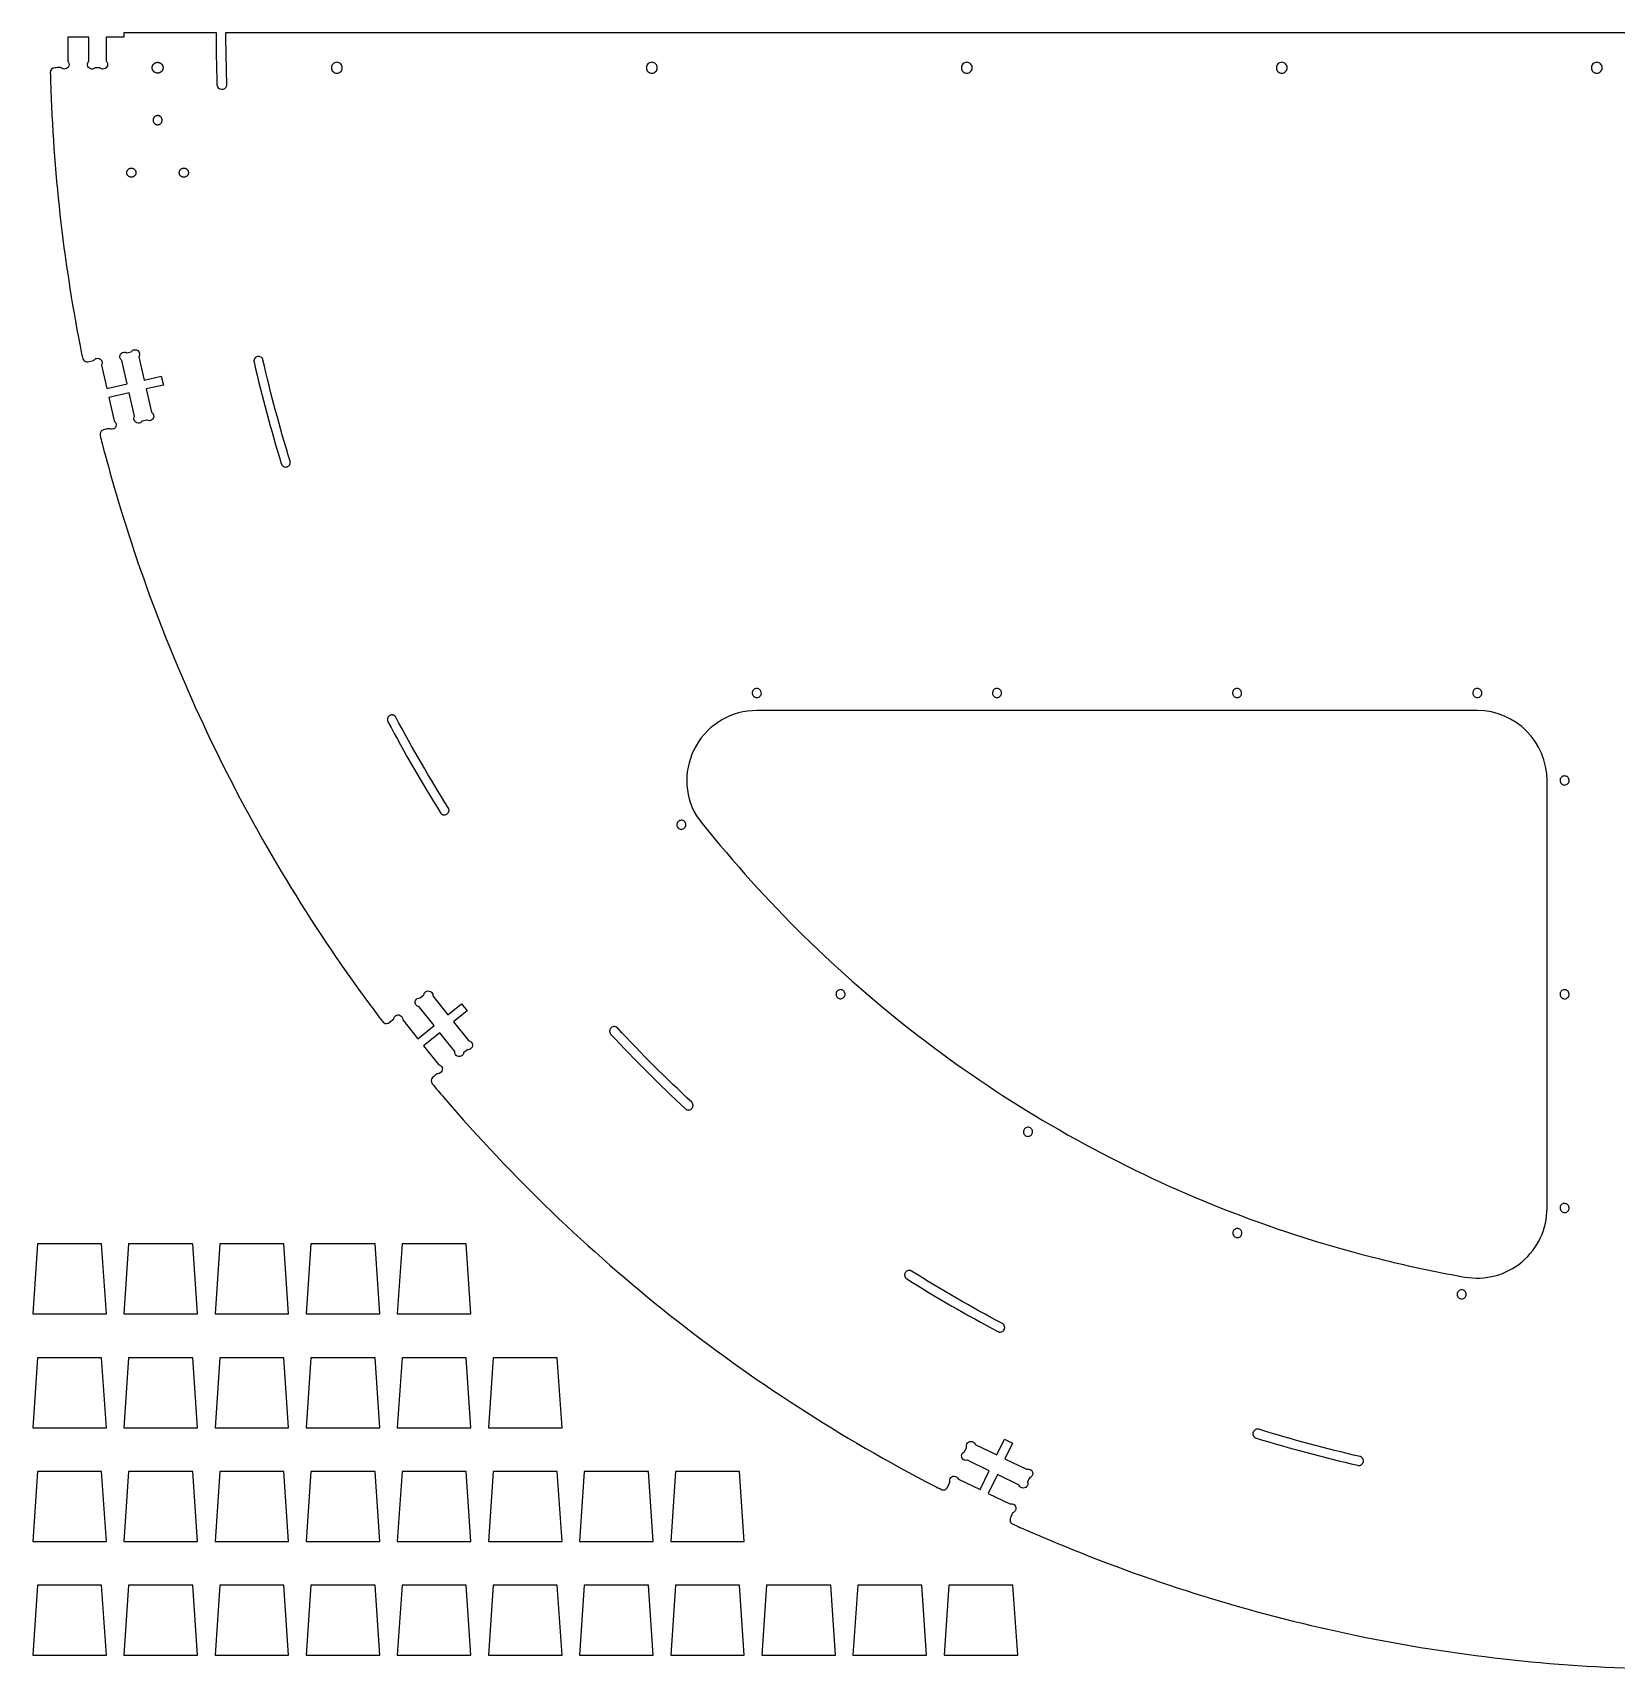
# Model space of a CAD drawing. Extents: x 1.2 to 94.3, y 0.6 to 47.4.
# Drawn here: x 1.22 to 46.46, y 0.61 to 47.39 of the extents above; entities that cross this region are included whole.
import ezdxf

# ---------------------------------------------------------------- set-up
doc = ezdxf.new("R2010")
doc.units = 0
for name, color, linetype in [('THRUCUT_ENDWALL', 18, 'CONTINUOUS'), ('THRUCUT_OPTIONAL_FIXED_WIN', 150, 'CONTINUOUS'), ('THRUCUT_RIB_WEDGES_TAB_AND', 3, 'CONTINUOUS')]:
    doc.layers.add(name, color=color, linetype=linetype)

msp = doc.modelspace()

# ---------------------------------------------------------------- linework, layer by layer
at = {"layer": 'THRUCUT_ENDWALL'}
msp.add_lwpolyline([(85.786, 47.389, 0), (46.257, 47.389, 0), (6.728, 47.389, 0.003936), (6.731, 47.086, 0.000999), (6.755, 45.892, -0.420627), (6.628, 45.762, -0.404519), (6.493, 45.892, -0.00387), (6.474, 46.645, -0.00391), (6.467, 47.389), (3.821, 47.389), (3.821, 47.259), (3.321, 47.259), (3.321, 46.573, 0.08601), (3.332, 46.555, -0.186349), (3.359, 46.478, -0.284949), (3.284, 46.363, -0.285005), (3.148, 46.38, -0.066648), (3.143, 46.385, 0.145329), (3.138, 46.389), (3.005, 46.389, 0.08601), (2.988, 46.379, -0.186349), (2.91, 46.351, -0.284949), (2.796, 46.427, -0.285005), (2.812, 46.563, -0.066648), (2.817, 46.568, 0.145329), (2.821, 46.573), (2.821, 47.259), (2.221, 47.259), (2.221, 46.573, 0.08601), (2.232, 46.555, -0.186349), (2.259, 46.478, -0.284949), (2.184, 46.363, -0.285005), (2.048, 46.38, 0.174516), (2.01, 46.393, 0.005599), (1.851, 46.389, 0.412012), (1.721, 46.25, 0.001671), (1.737, 45.742, 0.020299), (2.024, 41.958, 0.020298), (2.617, 38.209, 0.02116), (2.651, 38.071, 0.313507), (2.76, 37.983, 0.03767), (2.776, 37.983, 0.027959), (2.798, 37.986), (2.96, 38.023, 0.08601), (2.975, 38.037, -0.186349), (3.044, 38.081, -0.284949), (3.173, 38.033, -0.285005), (3.187, 37.897, -0.066648), (3.183, 37.891, 0.145329), (3.18, 37.885), (3.333, 37.216), (3.918, 37.349), (3.765, 38.018, 0.086009), (3.751, 38.033, -0.186349), (3.707, 38.102, -0.284949), (3.755, 38.231, -0.285005), (3.892, 38.245, -0.066647), (3.897, 38.241, 0.145328), (3.904, 38.238), (4.033, 38.268, 0.086011), (4.047, 38.282, -0.186349), (4.117, 38.326, -0.284949), (4.245, 38.278, -0.285005), (4.259, 38.141, -0.066648), (4.256, 38.136, 0.14533), (4.253, 38.129), (4.405, 37.461), (4.893, 37.572), (4.951, 37.318), (4.463, 37.207), (4.616, 36.538, 0.08601), (4.63, 36.523, -0.186349), (4.674, 36.454, -0.284949), (4.626, 36.325, -0.285005), (4.49, 36.311, -0.066648), (4.484, 36.315, 0.145329), (4.478, 36.318), (4.349, 36.288, 0.08601), (4.334, 36.274, -0.186349), (4.264, 36.23, -0.284949), (4.136, 36.278, -0.285005), (4.122, 36.415, -0.066648), (4.126, 36.421, 0.145329), (4.128, 36.427), (3.976, 37.096), (3.391, 36.962), (3.544, 36.293, 0.08601), (3.558, 36.278, -0.186349), (3.602, 36.209, -0.284949), (3.554, 36.08, -0.285005), (3.417, 36.066, 0.171732), (3.381, 36.071, 0.008389), (3.243, 36.036, 0.18948), (3.163, 35.977, 0.192815), (3.145, 35.881, 0.014923), (3.199, 35.651, 0.005581), (3.567, 34.33, 0.045401), (6.663, 26.436, 0.04541), (11.131, 19.232, 0.01329), (11.228, 19.11, 0.32188), (11.369, 19.074, 0.03767), (11.384, 19.081, 0.028141), (11.403, 19.094), (11.533, 19.197, 0.08601), (11.54, 19.216, -0.186349), (11.583, 19.286, -0.284949), (11.72, 19.299, -0.285005), (11.792, 19.182, -0.066648), (11.791, 19.175, 0.145329), (11.791, 19.168), (12.219, 18.632), (12.688, 19.006), (12.26, 19.542, 0.086009), (12.241, 19.549, -0.186349), (12.171, 19.593, -0.284949), (12.159, 19.729, -0.285005), (12.276, 19.801, -0.066647), (12.282, 19.8, 0.145328), (12.289, 19.801), (12.393, 19.883, 0.086011), (12.4, 19.902, -0.186349), (12.443, 19.972, -0.284949), (12.58, 19.984, -0.285005), (12.652, 19.868, -0.066648), (12.651, 19.861, 0.14533), (12.651, 19.854), (13.079, 19.317), (13.47, 19.629), (13.632, 19.426), (13.241, 19.114), (13.669, 18.578, 0.08601), (13.688, 18.57, -0.186349), (13.758, 18.527, -0.284949), (13.77, 18.39, -0.285005), (13.653, 18.319, -0.066648), (13.647, 18.319, 0.145329), (13.64, 18.319), (13.536, 18.237, 0.08601), (13.529, 18.218, -0.186349), (13.486, 18.148, -0.284949), (13.349, 18.135, -0.285005), (13.277, 18.252, -0.066648), (13.278, 18.259, 0.145329), (13.278, 18.266), (12.85, 18.802), (12.381, 18.428), (12.809, 17.892, 0.08601), (12.828, 17.885, -0.186349), (12.898, 17.841, -0.284949), (12.91, 17.705, -0.285005), (12.793, 17.633, 0.171843), (12.759, 17.621, 0.008145), (12.65, 17.53, 0.412159), (12.634, 17.339, 0.001604), (12.964, 16.952, 0.048112), (19.436, 10.724, 0.048124), (26.977, 5.849, 0.006591), (27.185, 5.745, 0.199692), (27.278, 5.739, 0.098491), (27.319, 5.764, 0.089268), (27.352, 5.806), (27.424, 5.955, 0.08601), (27.422, 5.976, -0.186349), (27.431, 6.058, -0.284949), (27.549, 6.128, -0.285005), (27.664, 6.054, -0.066648), (27.667, 6.047, 0.145329), (27.67, 6.041), (28.288, 5.744), (28.548, 6.284), (27.93, 6.582, 0.086009), (27.909, 6.58, -0.186349), (27.828, 6.589, -0.284949), (27.757, 6.707, -0.285005), (27.831, 6.822, -0.066647), (27.838, 6.824, 0.145328), (27.844, 6.827), (27.901, 6.946, 0.086011), (27.9, 6.967, -0.186349), (27.908, 7.049, -0.284949), (28.026, 7.119, -0.285005), (28.142, 7.045, -0.066648), (28.144, 7.038, 0.14533), (28.147, 7.032), (28.765, 6.735), (28.982, 7.185), (29.216, 7.072), (28.999, 6.622), (29.618, 6.324, 0.08601), (29.638, 6.326, -0.186349), (29.72, 6.317, -0.284949), (29.79, 6.199, -0.285005), (29.716, 6.084, -0.066648), (29.71, 6.082, 0.145329), (29.703, 6.079), (29.646, 5.959, 0.08601), (29.648, 5.939, -0.186349), (29.639, 5.857, -0.284949), (29.521, 5.787, -0.285005), (29.406, 5.861, -0.066648), (29.404, 5.867, 0.145329), (29.401, 5.874), (28.782, 6.171), (28.522, 5.631), (29.14, 5.333, 0.08601), (29.161, 5.335, -0.186349), (29.242, 5.326, -0.284949), (29.313, 5.208, -0.285005), (29.239, 5.093, 0.171732), (29.213, 5.067, 0.008389), (29.154, 4.938, 0.18948), (29.15, 4.838, 0.192809), (29.215, 4.764, 0.014903), (29.426, 4.664, 0.005552), (30.683, 4.131, 0.045436), (38.786, 1.627, 0.045435), (47.209, 0.628, 0.017754)], format="xyb", dxfattribs=at)
for points in [[(4.788, 46.544), (4.79, 46.544), (4.791, 46.544), (4.793, 46.544), (4.795, 46.544), (4.797, 46.544), (4.798, 46.544), (4.8, 46.544), (4.802, 46.544), (4.804, 46.544), (4.806, 46.543), (4.807, 46.543), (4.809, 46.543), (4.811, 46.543), (4.813, 46.542), (4.814, 46.542), (4.816, 46.542), (4.818, 46.541), (4.82, 46.541), (4.822, 46.541), (4.823, 46.54), (4.825, 46.54), (4.827, 46.539), (4.829, 46.539), (4.831, 46.538), (4.832, 46.538), (4.834, 46.537), (4.836, 46.537), (4.838, 46.536), (4.84, 46.535), (4.842, 46.535), (4.843, 46.534), (4.845, 46.533), (4.847, 46.533), (4.849, 46.532), (4.85, 46.531), (4.852, 46.53), (4.854, 46.53), (4.855, 46.529), (4.856, 46.529), (4.857, 46.528), (4.857, 46.528), (4.858, 46.527), (4.859, 46.527), (4.86, 46.527), (4.861, 46.526), (4.862, 46.526), (4.863, 46.525), (4.864, 46.525), (4.864, 46.524), (4.865, 46.524), (4.866, 46.523), (4.867, 46.523), (4.868, 46.522), (4.869, 46.522), (4.87, 46.521), (4.87, 46.521), (4.871, 46.52), (4.872, 46.52), (4.873, 46.519), (4.874, 46.518), (4.875, 46.518), (4.875, 46.517), (4.876, 46.517), (4.877, 46.516), (4.878, 46.516), (4.879, 46.515), (4.879, 46.515), (4.88, 46.514), (4.881, 46.513), (4.882, 46.513), (4.883, 46.512), (4.883, 46.512), (4.884, 46.511), (4.885, 46.51), (4.886, 46.51), (4.887, 46.509), (4.887, 46.508), (4.888, 46.508), (4.889, 46.507), (4.89, 46.506), (4.89, 46.506), (4.891, 46.505), (4.892, 46.504), (4.893, 46.504), (4.893, 46.503), (4.894, 46.502), (4.895, 46.502), (4.895, 46.501), (4.896, 46.5), (4.897, 46.5), (4.898, 46.499), (4.898, 46.498), (4.899, 46.497), (4.9, 46.497), (4.9, 46.496), (4.901, 46.495), (4.902, 46.495), (4.902, 46.494), (4.903, 46.493), (4.904, 46.492), (4.904, 46.492), (4.905, 46.491), (4.906, 46.49), (4.906, 46.489), (4.907, 46.489), (4.908, 46.488), (4.908, 46.487), (4.909, 46.486), (4.91, 46.485), (4.91, 46.485), (4.911, 46.484), (4.911, 46.483), (4.912, 46.482), (4.913, 46.481), (4.913, 46.481), (4.914, 46.48), (4.914, 46.479), (4.915, 46.478), (4.916, 46.477), (4.916, 46.477), (4.917, 46.476), (4.917, 46.475), (4.918, 46.474), (4.918, 46.473), (4.919, 46.472), (4.919, 46.472), (4.92, 46.471), (4.92, 46.47), (4.921, 46.469), (4.921, 46.468), (4.922, 46.467), (4.922, 46.467), (4.923, 46.466), (4.923, 46.465), (4.924, 46.464), (4.924, 46.463), (4.925, 46.462), (4.925, 46.461), (4.926, 46.46), (4.926, 46.46), (4.927, 46.459), (4.927, 46.458), (4.927, 46.457), (4.928, 46.456), (4.928, 46.455), (4.929, 46.453), (4.93, 46.452), (4.931, 46.45), (4.931, 46.448), (4.932, 46.446), (4.933, 46.445), (4.934, 46.443), (4.934, 46.441), (4.935, 46.439), (4.935, 46.437), (4.936, 46.436), (4.937, 46.434), (4.937, 46.432), (4.938, 46.43), (4.938, 46.428), (4.938, 46.427), (4.939, 46.425), (4.939, 46.423), (4.94, 46.421), (4.94, 46.419), (4.94, 46.418), (4.941, 46.416), (4.941, 46.414), (4.941, 46.412), (4.942, 46.41), (4.942, 46.409), (4.942, 46.407), (4.942, 46.405), (4.942, 46.403), (4.943, 46.401), (4.943, 46.4), (4.943, 46.398), (4.943, 46.396), (4.943, 46.394), (4.943, 46.393), (4.943, 46.391), (4.943, 46.389), (4.943, 46.388), (4.943, 46.386), (4.943, 46.384), (4.943, 46.382), (4.943, 46.381), (4.943, 46.379), (4.943, 46.377), (4.942, 46.375), (4.942, 46.374), (4.942, 46.372), (4.942, 46.37), (4.942, 46.368), (4.941, 46.366), (4.941, 46.365), (4.941, 46.363), (4.94, 46.361), (4.94, 46.359), (4.94, 46.357), (4.939, 46.356), (4.939, 46.354), (4.938, 46.352), (4.938, 46.35), (4.938, 46.348), (4.937, 46.347), (4.937, 46.345), (4.936, 46.343), (4.935, 46.341), (4.935, 46.339), (4.934, 46.338), (4.934, 46.336), (4.933, 46.334), (4.932, 46.332), (4.931, 46.33), (4.931, 46.329), (4.93, 46.327), (4.929, 46.325), (4.928, 46.323), (4.928, 46.322), (4.927, 46.322), (4.927, 46.321), (4.927, 46.32), (4.926, 46.319), (4.926, 46.318), (4.925, 46.317), (4.925, 46.316), (4.924, 46.316), (4.924, 46.315), (4.923, 46.314), (4.923, 46.313), (4.922, 46.312), (4.922, 46.311), (4.921, 46.31), (4.921, 46.31), (4.92, 46.309), (4.92, 46.308), (4.919, 46.307), (4.919, 46.306), (4.918, 46.305), (4.918, 46.304), (4.917, 46.304), (4.917, 46.303), (4.916, 46.302), (4.916, 46.301), (4.915, 46.3), (4.914, 46.3), (4.914, 46.299), (4.913, 46.298), (4.913, 46.297), (4.912, 46.296), (4.911, 46.296), (4.911, 46.295), (4.91, 46.294), (4.91, 46.293), (4.909, 46.292), (4.908, 46.292), (4.908, 46.291), (4.907, 46.29), (4.906, 46.289), (4.906, 46.289), (4.905, 46.288), (4.904, 46.287), (4.904, 46.286), (4.903, 46.286), (4.902, 46.285), (4.902, 46.284), (4.901, 46.283), (4.9, 46.283), (4.9, 46.282), (4.899, 46.281), (4.898, 46.28), (4.898, 46.28), (4.897, 46.279), (4.896, 46.278), (4.895, 46.278), (4.895, 46.277), (4.894, 46.276), (4.893, 46.276), (4.893, 46.275), (4.892, 46.274), (4.891, 46.274), (4.89, 46.273), (4.89, 46.272), (4.889, 46.272), (4.888, 46.271), (4.887, 46.27), (4.887, 46.27), (4.886, 46.269), (4.885, 46.268), (4.884, 46.268), (4.883, 46.267), (4.883, 46.266), (4.882, 46.266), (4.881, 46.265), (4.88, 46.265), (4.879, 46.264), (4.879, 46.264), (4.878, 46.263), (4.877, 46.262), (4.876, 46.262), (4.875, 46.261), (4.875, 46.261), (4.874, 46.26), (4.873, 46.26), (4.872, 46.259), (4.871, 46.258), (4.87, 46.258), (4.87, 46.257), (4.869, 46.257), (4.868, 46.256), (4.867, 46.256), (4.866, 46.255), (4.865, 46.255), (4.864, 46.254), (4.864, 46.254), (4.863, 46.253), (4.862, 46.253), (4.861, 46.253), (4.86, 46.252), (4.859, 46.252), (4.858, 46.251), (4.857, 46.251), (4.857, 46.25), (4.856, 46.25), (4.855, 46.249), (4.854, 46.249), (4.852, 46.248), (4.85, 46.247), (4.849, 46.247), (4.847, 46.246), (4.845, 46.245), (4.843, 46.244), (4.842, 46.244), (4.84, 46.243), (4.838, 46.243), (4.836, 46.242), (4.834, 46.241), (4.832, 46.241), (4.831, 46.24), (4.829, 46.24), (4.827, 46.239), (4.825, 46.239), (4.823, 46.238), (4.822, 46.238), (4.82, 46.238), (4.818, 46.237), (4.816, 46.237), (4.814, 46.237), (4.813, 46.236), (4.811, 46.236), (4.809, 46.236), (4.807, 46.235), (4.806, 46.235), (4.804, 46.235), (4.802, 46.235), (4.8, 46.235), (4.798, 46.235), (4.797, 46.235), (4.795, 46.234), (4.793, 46.234), (4.791, 46.234), (4.79, 46.234), (4.788, 46.234), (4.786, 46.234), (4.785, 46.234), (4.783, 46.234), (4.781, 46.234), (4.779, 46.235), (4.778, 46.235), (4.776, 46.235), (4.774, 46.235), (4.772, 46.235), (4.771, 46.235), (4.769, 46.235), (4.767, 46.236), (4.765, 46.236), (4.763, 46.236), (4.762, 46.237), (4.76, 46.237), (4.758, 46.237), (4.756, 46.238), (4.754, 46.238), (4.753, 46.238), (4.751, 46.239), (4.749, 46.239), (4.747, 46.24), (4.745, 46.24), (4.744, 46.241), (4.742, 46.241), (4.74, 46.242), (4.738, 46.243), (4.736, 46.243), (4.735, 46.244), (4.733, 46.244), (4.731, 46.245), (4.729, 46.246), (4.727, 46.247), (4.726, 46.247), (4.724, 46.248), (4.722, 46.249), (4.721, 46.249), (4.72, 46.25), (4.719, 46.25), (4.719, 46.251), (4.718, 46.251), (4.717, 46.252), (4.716, 46.252), (4.715, 46.253), (4.714, 46.253), (4.713, 46.253), (4.713, 46.254), (4.712, 46.254), (4.711, 46.255), (4.71, 46.255), (4.709, 46.256), (4.708, 46.256), (4.707, 46.257), (4.707, 46.257), (4.706, 46.258), (4.705, 46.258), (4.704, 46.259), (4.703, 46.26), (4.702, 46.26), (4.702, 46.261), (4.701, 46.261), (4.7, 46.262), (4.699, 46.262), (4.698, 46.263), (4.697, 46.264), (4.697, 46.264), (4.696, 46.265), (4.695, 46.265), (4.694, 46.266), (4.693, 46.266), (4.693, 46.267), (4.692, 46.268), (4.691, 46.268), (4.69, 46.269), (4.69, 46.27), (4.689, 46.27), (4.688, 46.271), (4.687, 46.272), (4.686, 46.272), (4.686, 46.273), (4.685, 46.274), (4.684, 46.274), (4.684, 46.275), (4.683, 46.276), (4.682, 46.276), (4.681, 46.277), (4.681, 46.278), (4.68, 46.278), (4.679, 46.279), (4.678, 46.28), (4.678, 46.28), (4.677, 46.281), (4.676, 46.282), (4.676, 46.283), (4.675, 46.283), (4.674, 46.284), (4.674, 46.285), (4.673, 46.286), (4.672, 46.286), (4.672, 46.287), (4.671, 46.288), (4.67, 46.289), (4.67, 46.289), (4.669, 46.29), (4.668, 46.291), (4.668, 46.292), (4.667, 46.292), (4.666, 46.293), (4.666, 46.294), (4.665, 46.295), (4.665, 46.296), (4.664, 46.296), (4.663, 46.297), (4.663, 46.298), (4.662, 46.299), (4.662, 46.3), (4.661, 46.3), (4.661, 46.301), (4.66, 46.302), (4.659, 46.303), (4.659, 46.304), (4.658, 46.304), (4.658, 46.305), (4.657, 46.306), (4.657, 46.307), (4.656, 46.308), (4.656, 46.309), (4.655, 46.31), (4.655, 46.31), (4.654, 46.311), (4.654, 46.312), (4.653, 46.313), (4.653, 46.314), (4.652, 46.315), (4.652, 46.316), (4.651, 46.316), (4.651, 46.317), (4.65, 46.318), (4.65, 46.319), (4.649, 46.32), (4.649, 46.321), (4.649, 46.322), (4.648, 46.322), (4.648, 46.323), (4.647, 46.325), (4.646, 46.327), (4.645, 46.329), (4.645, 46.33), (4.644, 46.332), (4.643, 46.334), (4.643, 46.336), (4.642, 46.338), (4.641, 46.339), (4.641, 46.341), (4.64, 46.343), (4.64, 46.345), (4.639, 46.347), (4.639, 46.348), (4.638, 46.35), (4.638, 46.352), (4.637, 46.354), (4.637, 46.356), (4.636, 46.357), (4.636, 46.359), (4.636, 46.361), (4.635, 46.363), (4.635, 46.365), (4.635, 46.366), (4.634, 46.368), (4.634, 46.37), (4.634, 46.372), (4.634, 46.374), (4.634, 46.375), (4.634, 46.377), (4.633, 46.379), (4.633, 46.381), (4.633, 46.382), (4.633, 46.384), (4.633, 46.386), (4.633, 46.388), (4.633, 46.389), (4.633, 46.391), (4.633, 46.393), (4.633, 46.394), (4.633, 46.396), (4.633, 46.398), (4.633, 46.4), (4.634, 46.401), (4.634, 46.403), (4.634, 46.405), (4.634, 46.407), (4.634, 46.409), (4.634, 46.41), (4.635, 46.412), (4.635, 46.414), (4.635, 46.416), (4.636, 46.418), (4.636, 46.419), (4.636, 46.421), (4.637, 46.423), (4.637, 46.425), (4.638, 46.427), (4.638, 46.428), (4.639, 46.43), (4.639, 46.432), (4.64, 46.434), (4.64, 46.436), (4.641, 46.437), (4.641, 46.439), (4.642, 46.441), (4.643, 46.443), (4.643, 46.445), (4.644, 46.446), (4.645, 46.448), (4.645, 46.45), (4.646, 46.452), (4.647, 46.453), (4.648, 46.455), (4.648, 46.456), (4.649, 46.457), (4.649, 46.458), (4.649, 46.459), (4.65, 46.46), (4.65, 46.46), (4.651, 46.461), (4.651, 46.462), (4.652, 46.463), (4.652, 46.464), (4.653, 46.465), (4.653, 46.466), (4.654, 46.467), (4.654, 46.467), (4.655, 46.468), (4.655, 46.469), (4.656, 46.47), (4.656, 46.471), (4.657, 46.472), (4.657, 46.472), (4.658, 46.473), (4.658, 46.474), (4.659, 46.475), (4.659, 46.476), (4.66, 46.477), (4.661, 46.477), (4.661, 46.478), (4.662, 46.479), (4.662, 46.48), (4.663, 46.481), (4.663, 46.481), (4.664, 46.482), (4.665, 46.483), (4.665, 46.484), (4.666, 46.485), (4.666, 46.485), (4.667, 46.486), (4.668, 46.487), (4.668, 46.488), (4.669, 46.489), (4.67, 46.489), (4.67, 46.49), (4.671, 46.491), (4.672, 46.492), (4.672, 46.492), (4.673, 46.493), (4.674, 46.494), (4.674, 46.495), (4.675, 46.495), (4.676, 46.496), (4.676, 46.497), (4.677, 46.497), (4.678, 46.498), (4.678, 46.499), (4.679, 46.5), (4.68, 46.5), (4.681, 46.501), (4.681, 46.502), (4.682, 46.502), (4.683, 46.503), (4.684, 46.504), (4.684, 46.504), (4.685, 46.505), (4.686, 46.506), (4.686, 46.506), (4.687, 46.507), (4.688, 46.508), (4.689, 46.508), (4.69, 46.509), (4.69, 46.51), (4.691, 46.51), (4.692, 46.511), (4.693, 46.512), (4.693, 46.512), (4.694, 46.513), (4.695, 46.513), (4.696, 46.514), (4.697, 46.515), (4.697, 46.515), (4.698, 46.516), (4.699, 46.516), (4.7, 46.517), (4.701, 46.517), (4.702, 46.518), (4.702, 46.518), (4.703, 46.519), (4.704, 46.52), (4.705, 46.52), (4.706, 46.521), (4.707, 46.521), (4.707, 46.522), (4.708, 46.522), (4.709, 46.523), (4.71, 46.523), (4.711, 46.524), (4.712, 46.524), (4.713, 46.525), (4.713, 46.525), (4.714, 46.526), (4.715, 46.526), (4.716, 46.527), (4.717, 46.527), (4.718, 46.527), (4.719, 46.528), (4.719, 46.528), (4.72, 46.529), (4.721, 46.529), (4.722, 46.53), (4.724, 46.53), (4.726, 46.531), (4.727, 46.532), (4.729, 46.533), (4.731, 46.533), (4.733, 46.534), (4.735, 46.535), (4.736, 46.535), (4.738, 46.536), (4.74, 46.537), (4.742, 46.537), (4.744, 46.538), (4.745, 46.538), (4.747, 46.539), (4.749, 46.539), (4.751, 46.54), (4.753, 46.54), (4.754, 46.541), (4.756, 46.541), (4.758, 46.541), (4.76, 46.542), (4.762, 46.542), (4.763, 46.542), (4.765, 46.543), (4.767, 46.543), (4.769, 46.543), (4.771, 46.543), (4.772, 46.544), (4.774, 46.544), (4.776, 46.544), (4.778, 46.544), (4.779, 46.544), (4.781, 46.544), (4.783, 46.544), (4.785, 46.544), (4.786, 46.544)], [(4.656, 44.889), (4.657, 44.883), (4.657, 44.876), (4.658, 44.87), (4.659, 44.863), (4.661, 44.857), (4.662, 44.851), (4.664, 44.845), (4.667, 44.839), (4.669, 44.833), (4.672, 44.827), (4.675, 44.822), (4.679, 44.817), (4.686, 44.807), (4.695, 44.797), (4.704, 44.789), (4.714, 44.782), (4.719, 44.778), (4.724, 44.775), (4.73, 44.772), (4.736, 44.77), (4.742, 44.767), (4.748, 44.765), (4.754, 44.763), (4.76, 44.762), (4.767, 44.761), (4.773, 44.76), (4.78, 44.76), (4.786, 44.759), (4.793, 44.76), (4.8, 44.76), (4.806, 44.761), (4.813, 44.762), (4.819, 44.763), (4.825, 44.765), (4.831, 44.767), (4.837, 44.77), (4.843, 44.772), (4.848, 44.775), (4.854, 44.778), (4.859, 44.782), (4.869, 44.789), (4.878, 44.797), (4.887, 44.807), (4.894, 44.817), (4.898, 44.822), (4.901, 44.827), (4.904, 44.833), (4.906, 44.839), (4.909, 44.845), (4.911, 44.851), (4.912, 44.857), (4.914, 44.863), (4.915, 44.87), (4.916, 44.876), (4.916, 44.883), (4.916, 44.889), (4.916, 44.896), (4.916, 44.903), (4.915, 44.909), (4.914, 44.916), (4.912, 44.922), (4.911, 44.928), (4.909, 44.934), (4.906, 44.94), (4.904, 44.946), (4.901, 44.951), (4.898, 44.957), (4.894, 44.962), (4.887, 44.972), (4.878, 44.981), (4.869, 44.99), (4.859, 44.997), (4.854, 45.001), (4.848, 45.004), (4.843, 45.007), (4.837, 45.009), (4.831, 45.011), (4.825, 45.014), (4.819, 45.015), (4.813, 45.017), (4.806, 45.018), (4.8, 45.019), (4.793, 45.019), (4.786, 45.019), (4.78, 45.019), (4.773, 45.019), (4.767, 45.018), (4.76, 45.017), (4.754, 45.015), (4.748, 45.014), (4.742, 45.011), (4.736, 45.009), (4.73, 45.007), (4.724, 45.004), (4.719, 45.001), (4.714, 44.997), (4.704, 44.99), (4.695, 44.981), (4.686, 44.972), (4.679, 44.962), (4.675, 44.957), (4.672, 44.951), (4.669, 44.946), (4.667, 44.94), (4.664, 44.934), (4.662, 44.928), (4.661, 44.922), (4.659, 44.916), (4.658, 44.909), (4.657, 44.903), (4.657, 44.896)], [(3.906, 43.389), (3.907, 43.396), (3.907, 43.403), (3.908, 43.409), (3.909, 43.416), (3.911, 43.422), (3.912, 43.428), (3.914, 43.434), (3.917, 43.44), (3.919, 43.446), (3.922, 43.451), (3.925, 43.457), (3.929, 43.462), (3.936, 43.472), (3.945, 43.481), (3.954, 43.49), (3.964, 43.497), (3.969, 43.501), (3.974, 43.504), (3.98, 43.507), (3.986, 43.509), (3.992, 43.511), (3.998, 43.514), (4.004, 43.515), (4.01, 43.517), (4.017, 43.518), (4.023, 43.519), (4.03, 43.519), (4.036, 43.519), (4.043, 43.519), (4.05, 43.519), (4.056, 43.518), (4.063, 43.517), (4.069, 43.515), (4.075, 43.514), (4.081, 43.511), (4.087, 43.509), (4.093, 43.507), (4.098, 43.504), (4.104, 43.501), (4.109, 43.497), (4.119, 43.49), (4.128, 43.481), (4.137, 43.472), (4.144, 43.462), (4.148, 43.457), (4.151, 43.451), (4.154, 43.446), (4.156, 43.44), (4.159, 43.434), (4.161, 43.428), (4.162, 43.422), (4.164, 43.416), (4.165, 43.409), (4.166, 43.403), (4.166, 43.396), (4.166, 43.389), (4.166, 43.383), (4.166, 43.376), (4.165, 43.37), (4.164, 43.363), (4.162, 43.357), (4.161, 43.351), (4.159, 43.345), (4.156, 43.339), (4.154, 43.333), (4.151, 43.327), (4.148, 43.322), (4.144, 43.317), (4.137, 43.307), (4.128, 43.297), (4.119, 43.289), (4.109, 43.282), (4.104, 43.278), (4.098, 43.275), (4.093, 43.272), (4.087, 43.27), (4.081, 43.267), (4.075, 43.265), (4.069, 43.263), (4.063, 43.262), (4.056, 43.261), (4.05, 43.26), (4.043, 43.26), (4.036, 43.259), (4.03, 43.26), (4.023, 43.26), (4.017, 43.261), (4.01, 43.262), (4.004, 43.263), (3.998, 43.265), (3.992, 43.267), (3.986, 43.27), (3.98, 43.272), (3.974, 43.275), (3.969, 43.278), (3.964, 43.282), (3.954, 43.289), (3.945, 43.297), (3.936, 43.307), (3.929, 43.317), (3.925, 43.322), (3.922, 43.327), (3.919, 43.333), (3.917, 43.339), (3.914, 43.345), (3.912, 43.351), (3.911, 43.357), (3.909, 43.363), (3.908, 43.37), (3.907, 43.376), (3.907, 43.383)], [(5.406, 43.389), (5.407, 43.396), (5.407, 43.403), (5.408, 43.409), (5.409, 43.416), (5.411, 43.422), (5.412, 43.428), (5.414, 43.434), (5.417, 43.44), (5.419, 43.446), (5.422, 43.451), (5.425, 43.457), (5.429, 43.462), (5.436, 43.472), (5.445, 43.481), (5.454, 43.49), (5.464, 43.497), (5.469, 43.501), (5.474, 43.504), (5.48, 43.507), (5.486, 43.509), (5.492, 43.511), (5.498, 43.514), (5.504, 43.515), (5.51, 43.517), (5.517, 43.518), (5.523, 43.519), (5.53, 43.519), (5.536, 43.519), (5.543, 43.519), (5.55, 43.519), (5.556, 43.518), (5.563, 43.517), (5.569, 43.515), (5.575, 43.514), (5.581, 43.511), (5.587, 43.509), (5.593, 43.507), (5.598, 43.504), (5.604, 43.501), (5.609, 43.497), (5.619, 43.49), (5.628, 43.481), (5.637, 43.472), (5.644, 43.462), (5.648, 43.457), (5.651, 43.451), (5.654, 43.446), (5.656, 43.44), (5.659, 43.434), (5.661, 43.428), (5.662, 43.422), (5.664, 43.416), (5.665, 43.409), (5.666, 43.403), (5.666, 43.396), (5.666, 43.389), (5.666, 43.383), (5.666, 43.376), (5.665, 43.37), (5.664, 43.363), (5.662, 43.357), (5.661, 43.351), (5.659, 43.345), (5.656, 43.339), (5.654, 43.333), (5.651, 43.327), (5.648, 43.322), (5.644, 43.317), (5.637, 43.307), (5.628, 43.297), (5.619, 43.289), (5.609, 43.282), (5.604, 43.278), (5.598, 43.275), (5.593, 43.272), (5.587, 43.27), (5.581, 43.267), (5.575, 43.265), (5.569, 43.263), (5.563, 43.262), (5.556, 43.261), (5.55, 43.26), (5.543, 43.26), (5.536, 43.259), (5.53, 43.26), (5.523, 43.26), (5.517, 43.261), (5.51, 43.262), (5.504, 43.263), (5.498, 43.265), (5.492, 43.267), (5.486, 43.27), (5.48, 43.272), (5.474, 43.275), (5.469, 43.278), (5.464, 43.282), (5.454, 43.289), (5.445, 43.297), (5.436, 43.307), (5.429, 43.317), (5.425, 43.322), (5.422, 43.327), (5.419, 43.333), (5.417, 43.339), (5.414, 43.345), (5.412, 43.351), (5.411, 43.357), (5.409, 43.363), (5.408, 43.37), (5.407, 43.376), (5.407, 43.383)]]:
    msp.add_lwpolyline(points, close=True, dxfattribs=at)
for points in [[(9.753, 46.389, 0.414214), (9.908, 46.234, 0.414214), (10.063, 46.389, 0.414214), (9.908, 46.544, 0.414214)], [(18.753, 46.389, 0.414214), (18.908, 46.234, 0.414214), (19.063, 46.389, 0.414214), (18.908, 46.544, 0.414214)], [(27.753, 46.389, 0.414214), (27.908, 46.234, 0.414214), (28.063, 46.389, 0.414214), (27.908, 46.544, 0.414214)], [(36.753, 46.389, 0.414214), (36.908, 46.234, 0.414214), (37.063, 46.389, 0.414214), (36.908, 46.544, 0.414214)], [(45.753, 46.389, 0.414214), (45.908, 46.234, 0.414214), (46.063, 46.389, 0.414214), (45.908, 46.544, 0.414214)], [(7.797, 38.036), (7.795, 38.045), (7.793, 38.053), (7.789, 38.061), (7.785, 38.068), (7.781, 38.075), (7.776, 38.082), (7.77, 38.088), (7.764, 38.095, 0.414214), (7.579, 38.095), (7.572, 38.089), (7.567, 38.082), (7.562, 38.075), (7.557, 38.067), (7.553, 38.059), (7.55, 38.052), (7.547, 38.044), (7.544, 38.035), (7.543, 38.027), (7.541, 38.019), (7.541, 38.011), (7.54, 38.002), (7.541, 37.994), (7.541, 37.985), (7.543, 37.977), (7.545, 37.969), (7.587, 37.786), (7.63, 37.604), (7.674, 37.422), (7.719, 37.24), (7.765, 37.058), (7.811, 36.876), (7.858, 36.695), (7.907, 36.513), (7.955, 36.332), (8.005, 36.151), (8.056, 35.971), (8.107, 35.79), (8.159, 35.61), (8.212, 35.43), (8.266, 35.25), (8.32, 35.071), (8.323, 35.063), (8.326, 35.055), (8.329, 35.047), (8.333, 35.04), (8.338, 35.032), (8.343, 35.025), (8.348, 35.019), (8.354, 35.012, 0.414214), (8.539, 35.012), (8.545, 35.019), (8.551, 35.026), (8.556, 35.033), (8.561, 35.04), (8.565, 35.048), (8.568, 35.056), (8.571, 35.064), (8.573, 35.072), (8.575, 35.08), (8.576, 35.088), (8.577, 35.097), (8.577, 35.105), (8.577, 35.114), (8.576, 35.122), (8.575, 35.13), (8.573, 35.138), (8.518, 35.318), (8.465, 35.498), (8.412, 35.678), (8.36, 35.858), (8.308, 36.039), (8.258, 36.219), (8.208, 36.4), (8.159, 36.581), (8.111, 36.762), (8.064, 36.944), (8.017, 37.125), (7.972, 37.307), (7.927, 37.489), (7.883, 37.672), (7.84, 37.854)], [(13.095, 25.224), (12.996, 25.383), (12.898, 25.542), (12.801, 25.701), (12.704, 25.862), (12.608, 26.022), (12.512, 26.183), (12.418, 26.345), (12.324, 26.507), (12.23, 26.67), (12.137, 26.833), (12.045, 26.997), (11.954, 27.161), (11.864, 27.326), (11.774, 27.491), (11.684, 27.656), (11.596, 27.822), (11.591, 27.83), (11.587, 27.836), (11.581, 27.843), (11.575, 27.849), (11.569, 27.855), (11.563, 27.86), (11.556, 27.865), (11.549, 27.87), (11.541, 27.874), (11.534, 27.877), (11.526, 27.88), (11.518, 27.883), (11.509, 27.885), (11.5, 27.887), (11.492, 27.887), (11.483, 27.888, 0.414214), (11.352, 27.757), (11.352, 27.748), (11.353, 27.739), (11.354, 27.731), (11.356, 27.723), (11.359, 27.714), (11.362, 27.707), (11.365, 27.699), (11.369, 27.692), (11.458, 27.525), (11.547, 27.36), (11.637, 27.195), (11.728, 27.03), (11.819, 26.866), (11.911, 26.702), (12.004, 26.539), (12.097, 26.376), (12.191, 26.214), (12.286, 26.053), (12.381, 25.891), (12.477, 25.731), (12.574, 25.571), (12.672, 25.411), (12.77, 25.252), (12.869, 25.093), (12.873, 25.086), (12.878, 25.079), (12.883, 25.073), (12.889, 25.066), (12.895, 25.061), (12.902, 25.055), (12.909, 25.05), (12.916, 25.046), (12.923, 25.042), (12.931, 25.038), (12.939, 25.035), (12.947, 25.032), (12.955, 25.03), (12.964, 25.029), (12.973, 25.028), (12.982, 25.028, 0.414214), (13.113, 25.159), (13.113, 25.168), (13.112, 25.177), (13.111, 25.185), (13.109, 25.193), (13.107, 25.201), (13.104, 25.209), (13.1, 25.216)], [(17.926, 18.94), (17.92, 18.946), (17.914, 18.952), (17.907, 18.957), (17.9, 18.961), (17.893, 18.965), (17.885, 18.968), (17.877, 18.971), (17.868, 18.974, 0.414214), (17.708, 18.882), (17.706, 18.873), (17.704, 18.864), (17.703, 18.855), (17.703, 18.847), (17.703, 18.838), (17.704, 18.829), (17.706, 18.821), (17.708, 18.813), (17.71, 18.805), (17.713, 18.797), (17.717, 18.789), (17.721, 18.782), (17.725, 18.775), (17.73, 18.768), (17.736, 18.761), (17.741, 18.755), (17.869, 18.618), (17.998, 18.482), (18.127, 18.346), (18.257, 18.211), (18.387, 18.076), (18.519, 17.942), (18.65, 17.809), (18.782, 17.676), (18.915, 17.543), (19.049, 17.412), (19.183, 17.28), (19.317, 17.15), (19.453, 17.02), (19.589, 16.89), (19.725, 16.761), (19.862, 16.633), (19.868, 16.627), (19.875, 16.622), (19.881, 16.617), (19.889, 16.613), (19.896, 16.609), (19.904, 16.605), (19.912, 16.602), (19.921, 16.599, 0.414214), (20.081, 16.692), (20.083, 16.701), (20.084, 16.709), (20.085, 16.718), (20.085, 16.727), (20.085, 16.735), (20.084, 16.744), (20.083, 16.752), (20.081, 16.761), (20.078, 16.769), (20.075, 16.777), (20.072, 16.784), (20.068, 16.792), (20.063, 16.799), (20.058, 16.806), (20.053, 16.812), (20.047, 16.818), (19.91, 16.946), (19.774, 17.075), (19.638, 17.205), (19.502, 17.335), (19.368, 17.465), (19.234, 17.596), (19.1, 17.728), (18.967, 17.861), (18.835, 17.994), (18.703, 18.127), (18.572, 18.261), (18.442, 18.396), (18.312, 18.531), (18.183, 18.667), (18.054, 18.803)], [(26.327, 11.991), (26.32, 11.995), (26.312, 11.999), (26.305, 12.002), (26.297, 12.004), (26.289, 12.006), (26.28, 12.007), (26.271, 12.008), (26.262, 12.008, 0.414214), (26.131, 11.877), (26.131, 11.868), (26.132, 11.86), (26.134, 11.851), (26.136, 11.842), (26.138, 11.834), (26.141, 11.826), (26.145, 11.819), (26.149, 11.811), (26.154, 11.804), (26.159, 11.797), (26.164, 11.791), (26.17, 11.785), (26.176, 11.779), (26.182, 11.774), (26.189, 11.769), (26.196, 11.764), (26.356, 11.665), (26.515, 11.567), (26.675, 11.469), (26.835, 11.372), (26.996, 11.276), (27.158, 11.18), (27.319, 11.085), (27.481, 10.991), (27.644, 10.897), (27.807, 10.805), (27.97, 10.713), (28.134, 10.621), (28.299, 10.531), (28.463, 10.441), (28.629, 10.352), (28.794, 10.263), (28.801, 10.259), (28.809, 10.256), (28.817, 10.253), (28.825, 10.25), (28.833, 10.248), (28.842, 10.247), (28.851, 10.246), (28.86, 10.246, 0.414214), (28.99, 10.377), (28.99, 10.386), (28.989, 10.394), (28.988, 10.403), (28.986, 10.412), (28.983, 10.42), (28.98, 10.428), (28.976, 10.436), (28.972, 10.443), (28.968, 10.45), (28.963, 10.457), (28.957, 10.463), (28.952, 10.47), (28.946, 10.475), (28.939, 10.481), (28.932, 10.485), (28.925, 10.49), (28.759, 10.578), (28.594, 10.667), (28.429, 10.757), (28.265, 10.848), (28.101, 10.939), (27.938, 11.031), (27.775, 11.124), (27.612, 11.217), (27.45, 11.311), (27.288, 11.406), (27.127, 11.502), (26.966, 11.598), (26.806, 11.695), (26.646, 11.793), (26.486, 11.892)], [(36.247, 7.467), (36.238, 7.469), (36.23, 7.471), (36.222, 7.472), (36.214, 7.472), (36.205, 7.472), (36.197, 7.471), (36.188, 7.469), (36.179, 7.467, 0.414214), (36.086, 7.307), (36.089, 7.298), (36.092, 7.29), (36.096, 7.282), (36.1, 7.274), (36.105, 7.267), (36.11, 7.26), (36.115, 7.253), (36.121, 7.247), (36.127, 7.241), (36.134, 7.236), (36.141, 7.231), (36.148, 7.227), (36.155, 7.223), (36.163, 7.22), (36.171, 7.217), (36.179, 7.214), (36.358, 7.16), (36.538, 7.106), (36.718, 7.053), (36.898, 7.001), (37.078, 6.949), (37.258, 6.899), (37.439, 6.849), (37.62, 6.8), (37.801, 6.752), (37.983, 6.704), (38.165, 6.658), (38.347, 6.612), (38.529, 6.567), (38.711, 6.523), (38.894, 6.479), (39.076, 6.437), (39.085, 6.435), (39.093, 6.433), (39.101, 6.433), (39.11, 6.432), (39.118, 6.432), (39.127, 6.433), (39.136, 6.435), (39.144, 6.437, 0.414214), (39.237, 6.597), (39.234, 6.606), (39.231, 6.614), (39.227, 6.622), (39.223, 6.63), (39.218, 6.637), (39.213, 6.644), (39.208, 6.65), (39.202, 6.656), (39.196, 6.662), (39.189, 6.667), (39.182, 6.672), (39.175, 6.677), (39.168, 6.681), (39.16, 6.684), (39.152, 6.687), (39.144, 6.689), (38.961, 6.732), (38.779, 6.775), (38.596, 6.819), (38.414, 6.864), (38.232, 6.91), (38.051, 6.957), (37.869, 7.004), (37.688, 7.052), (37.507, 7.101), (37.326, 7.151), (37.146, 7.202), (36.965, 7.253), (36.785, 7.305), (36.605, 7.358), (36.426, 7.412)]]:
    msp.add_lwpolyline(points, format="xyb", close=True, dxfattribs=at)
at = {"layer": 'THRUCUT_OPTIONAL_FIXED_WIN'}
for points in [[(21.929, 28.642, 0.414214), (21.779, 28.536, 0.414214), (21.884, 28.386, 0.414214), (22.035, 28.491, 0.414214)], [(28.791, 28.642, 0.414214), (28.641, 28.536, 0.414214), (28.746, 28.386, 0.414214), (28.897, 28.491, 0.414214)], [(35.653, 28.642, 0.414214), (35.503, 28.536, 0.414214), (35.608, 28.386, 0.414214), (35.759, 28.491, 0.414214)], [(42.515, 28.642, 0.414214), (42.365, 28.536, 0.414214), (42.47, 28.386, 0.414214), (42.621, 28.491, 0.414214)], [(42.037, 11.837), (42.137, 11.819, 0.467483), (44.487, 13.793), (44.487, 26.014, 0.413318), (42.493, 28.014), (21.907, 28.014, 0.57979), (20.182, 25.001), (20.182, 25), (20.35, 24.788), (20.52, 24.577), (20.691, 24.368), (20.864, 24.159), (21.038, 23.952), (21.213, 23.747), (21.391, 23.542), (21.569, 23.34), (21.75, 23.138), (21.931, 22.938), (22.114, 22.739), (22.299, 22.542), (22.485, 22.346), (22.673, 22.151), (22.861, 21.958), (23.052, 21.766), (23.244, 21.576), (23.437, 21.387), (23.632, 21.2), (23.828, 21.014), (24.025, 20.829), (24.224, 20.646), (24.424, 20.465), (24.626, 20.285), (24.829, 20.107), (25.033, 19.93), (25.238, 19.754), (25.445, 19.58), (25.654, 19.408), (25.863, 19.237), (26.074, 19.068), (26.286, 18.9), (26.5, 18.734), (26.714, 18.57), (26.93, 18.407), (27.148, 18.245), (27.366, 18.086), (27.586, 17.928), (27.807, 17.771), (28.029, 17.616), (28.253, 17.463), (28.477, 17.311), (28.703, 17.162), (28.93, 17.013), (29.158, 16.867), (29.388, 16.722), (29.618, 16.579), (29.85, 16.437), (30.083, 16.298), (30.317, 16.159), (30.552, 16.023), (30.789, 15.889), (31.026, 15.756), (31.265, 15.625), (31.504, 15.495), (31.745, 15.368), (31.987, 15.242), (32.23, 15.118), (32.474, 14.996), (32.719, 14.876), (32.965, 14.757), (33.212, 14.64), (33.46, 14.525), (33.709, 14.412), (33.959, 14.301), (34.21, 14.191), (34.463, 14.084), (34.716, 13.978), (34.97, 13.875), (35.225, 13.773), (35.481, 13.673), (35.738, 13.574), (35.996, 13.478), (36.255, 13.384), (36.515, 13.292), (36.776, 13.201), (37.038, 13.113), (37.301, 13.026), (37.564, 12.942), (37.829, 12.859), (38.094, 12.778), (38.36, 12.7), (38.627, 12.623), (38.895, 12.549), (39.164, 12.476), (39.434, 12.405), (39.707, 12.336), (39.84, 12.303), (39.976, 12.27), (40.112, 12.238), (40.248, 12.206), (40.385, 12.174), (40.521, 12.143), (40.658, 12.113), (40.795, 12.083), (40.932, 12.053), (41.07, 12.025), (41.207, 11.996), (41.345, 11.968), (41.483, 11.941), (41.622, 11.914), (41.76, 11.888), (41.899, 11.862)], [(45.009, 26.142, 0.414214), (44.859, 26.036, 0.414214), (44.964, 25.886, 0.414214), (45.115, 25.991, 0.414214)], [(19.858, 24.821, 0.414214), (19.678, 24.855, 0.414214), (19.643, 24.675, 0.414214), (19.824, 24.64, 0.414214)], [(24.387, 20.003, 0.414214), (24.203, 19.991, 0.414214), (24.215, 19.807, 0.414214), (24.398, 19.819, 0.414214)], [(45.115, 19.881, 0.414214), (45.009, 20.032, 0.414214), (44.859, 19.927, 0.414214), (44.964, 19.776, 0.414214)], [(29.723, 16.082, 0.414214), (29.545, 16.038, 0.414214), (29.589, 15.859, 0.414214), (29.768, 15.904, 0.414214)], [(45.115, 13.771, 0.414214), (45.009, 13.922, 0.414214), (44.859, 13.817, 0.414214), (44.964, 13.666, 0.414214)], [(35.684, 13.2, 0.414214), (35.517, 13.123, 0.414214), (35.593, 12.956, 0.414214), (35.76, 13.033, 0.414214)], [(42.049, 11.197, 0.414214), (42.179, 11.327, 0.414214), (42.049, 11.457, 0.414214), (41.919, 11.327, 0.414214)]]:
    msp.add_lwpolyline(points, format="xyb", close=True, dxfattribs=at)
at = {"layer": 'THRUCUT_RIB_WEDGES_TAB_AND'}
for points in [[(2.247, 12.765), (1.355, 12.765), (1.219, 10.765), (3.323, 10.765), (3.187, 12.765)], [(4.851, 12.765), (3.959, 12.765), (3.823, 10.765), (5.927, 10.765), (5.791, 12.765)], [(7.455, 12.765), (6.563, 12.765), (6.427, 10.765), (8.531, 10.765), (8.395, 12.765)], [(10.058, 12.765), (9.167, 12.765), (9.031, 10.765), (11.135, 10.765), (10.999, 12.765)], [(12.662, 12.765), (11.771, 12.765), (11.635, 10.765), (13.739, 10.765), (13.603, 12.765)], [(2.247, 9.512), (1.355, 9.512), (1.219, 7.512), (3.323, 7.512), (3.187, 9.512)], [(4.851, 9.512), (3.959, 9.512), (3.823, 7.512), (5.927, 7.512), (5.791, 9.512)], [(7.455, 9.512), (6.563, 9.512), (6.427, 7.512), (8.531, 7.512), (8.395, 9.512)], [(10.058, 9.512), (9.167, 9.512), (9.031, 7.512), (11.135, 7.512), (10.999, 9.512)], [(12.662, 9.512), (11.771, 9.512), (11.635, 7.512), (13.739, 7.512), (13.603, 9.512)], [(15.266, 9.512), (14.375, 9.512), (14.239, 7.512), (16.343, 7.512), (16.207, 9.512)], [(2.247, 6.26), (1.355, 6.26), (1.219, 4.26), (3.323, 4.26), (3.187, 6.26)], [(4.851, 6.26), (3.959, 6.26), (3.823, 4.26), (5.927, 4.26), (5.791, 6.26)], [(7.455, 6.26), (6.563, 6.26), (6.427, 4.26), (8.531, 4.26), (8.395, 6.26)], [(10.058, 6.26), (9.167, 6.26), (9.031, 4.26), (11.135, 4.26), (10.999, 6.26)], [(12.662, 6.26), (11.771, 6.26), (11.635, 4.26), (13.739, 4.26), (13.603, 6.26)], [(15.266, 6.26), (14.375, 6.26), (14.239, 4.26), (16.343, 4.26), (16.207, 6.26)], [(17.87, 6.26), (16.979, 6.26), (16.843, 4.26), (18.947, 4.26), (18.811, 6.26)], [(20.474, 6.26), (19.582, 6.26), (19.447, 4.26), (21.55, 4.26), (21.415, 6.26)], [(2.247, 3.007), (1.355, 3.007), (1.219, 1.007), (3.323, 1.007), (3.187, 3.007)], [(4.851, 3.007), (3.959, 3.007), (3.823, 1.007), (5.927, 1.007), (5.791, 3.007)], [(7.455, 3.007), (6.563, 3.007), (6.427, 1.007), (8.531, 1.007), (8.395, 3.007)], [(10.058, 3.007), (9.167, 3.007), (9.031, 1.007), (11.135, 1.007), (10.999, 3.007)], [(12.662, 3.007), (11.771, 3.007), (11.635, 1.007), (13.739, 1.007), (13.603, 3.007)], [(15.266, 3.007), (14.375, 3.007), (14.239, 1.007), (16.343, 1.007), (16.207, 3.007)], [(17.87, 3.007), (16.979, 3.007), (16.843, 1.007), (18.947, 1.007), (18.811, 3.007)], [(20.474, 3.007), (19.582, 3.007), (19.447, 1.007), (21.55, 1.007), (21.415, 3.007)], [(23.078, 3.007), (22.186, 3.007), (22.05, 1.007), (24.154, 1.007), (24.018, 3.007)], [(25.682, 3.007), (24.79, 3.007), (24.654, 1.007), (26.758, 1.007), (26.622, 3.007)], [(28.286, 3.007), (27.394, 3.007), (27.258, 1.007), (29.362, 1.007), (29.226, 3.007)]]:
    msp.add_lwpolyline(points, close=True, dxfattribs=at)

doc.saveas('drawing.dxf')
